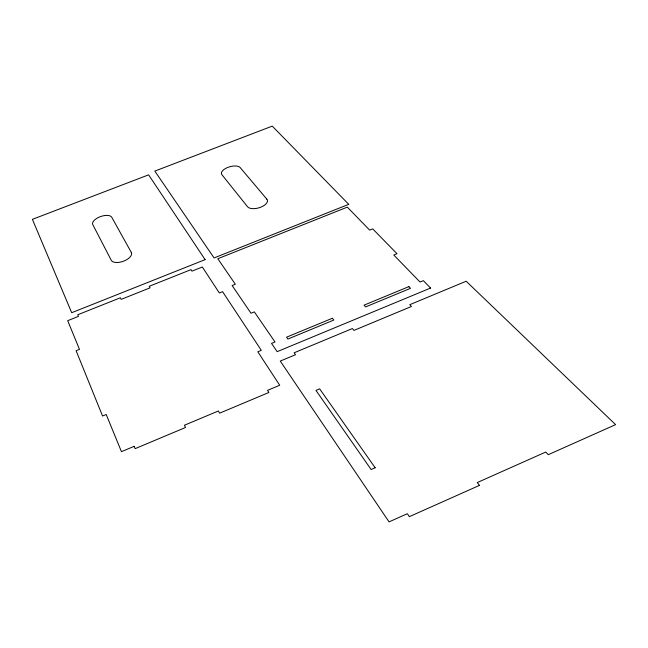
<?xml version="1.0" encoding="UTF-8"?>
<svg xmlns="http://www.w3.org/2000/svg" width="648" height="648" viewBox="0 0 648 648"><rect width="100%" height="100%" fill="white"/><g stroke="black" fill="none" stroke-linecap="round" stroke-linejoin="round"><path stroke-width="0.97" d="M479.504 485.36L409.382 516.642L407.333 513.726L389.051 521.875L280.268 361.074L295.512 354.731L294.135 352.779L352.423 328.536L353.938 330.415L411.415 306.488L409.763 304.698L466.171 281.232L615.6 424.643L548.249 454.685L545.794 452.029L477.244 482.574L479.504 485.36M375.168 467.767L371.126 469.533L315.957 390.412L319.65 388.857L375.168 467.767M134.136 446.334L121.451 451.656L106.207 414.493L102.554 416.008L76.116 350.722L79.477 349.369L67.708 320.679L78.457 316.386L77.76 314.75L120.358 297.78L121.16 299.368L150.077 287.834L149.218 286.286L190.998 269.641L191.954 271.148L202.346 267L219.34 292.977L222.572 291.673L261.314 350.341L257.815 351.783L279.717 385.252L267.535 390.355L268.88 392.486L219.631 413.165L218.408 410.97L184.413 425.234L185.547 427.486L135.124 448.659L134.136 446.334M430.572 288.044L277.166 351.661L271.528 343.391L275.003 341.958L254.34 311.891L251.003 313.243L232.13 285.533L235.337 284.237L217.809 258.73L347.328 207.133L369.644 230.129L372.73 228.882L396.997 253.708L393.79 255.012L420.017 282.034L423.346 280.657L430.572 288.044M332.359 318.257L286.546 337.187L287.874 339.058L333.793 320.063L332.359 318.257M408.896 286.627L364.079 305.143L365.594 306.917L410.516 288.336L408.896 286.627M205.108 259.637L71.693 312.709L32.4 219.348L148.611 174.839L205.108 259.637M348.729 204.331L214.067 257.936L154.823 171.088L272.265 126.125L348.729 204.331M266.871 199.187L240.165 167.549A9.963 4.552 -16 0 0 227.942 167.354A9.963 4.552 -16 0 0 221.859 174.636L247.56 206.769A10.546 5.103 -15.5 0 0 260.707 207.222A10.546 5.103 -15.5 0 0 266.871 199.187M131.317 252.428L111.739 217.234A10.19 4.698 -19.2 0 0 100.027 216.756A10.19 4.698 -19.2 0 0 92.769 224.581L111.27 260.302A10.789 5.273 -19.3 0 0 123.825 261.087A10.789 5.273 -19.3 0 0 131.317 252.428"/></g></svg>
